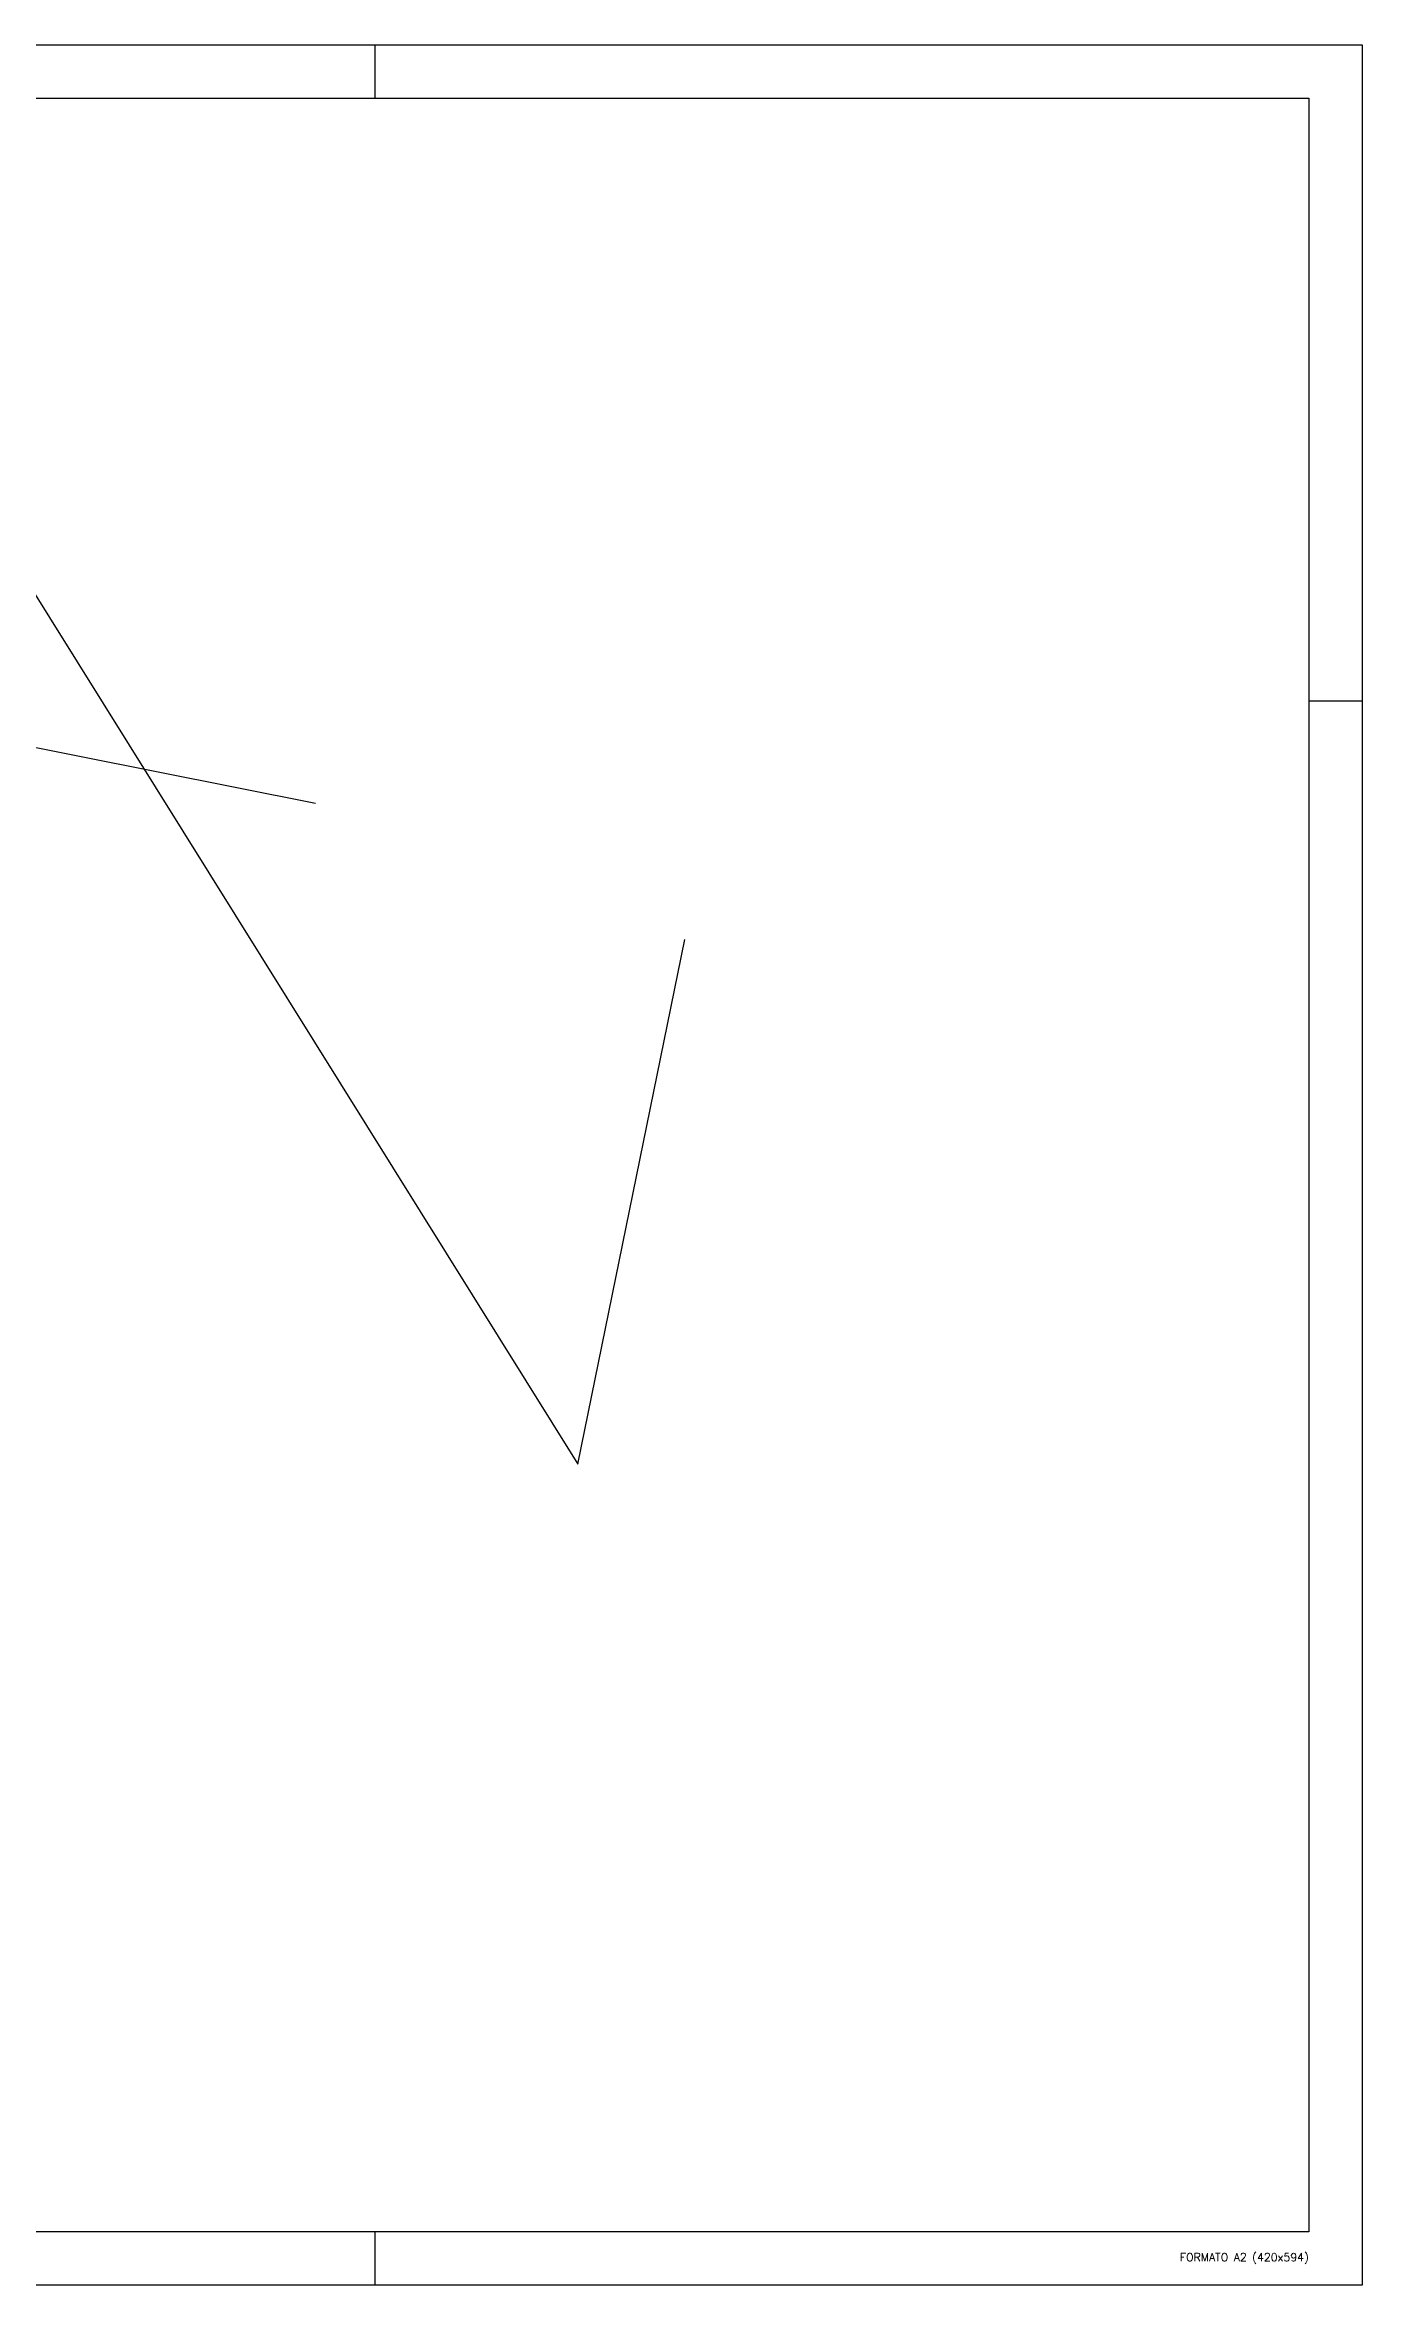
# Model space of a CAD drawing. Header units: metres. Extents: x -1 to 347, y 1 to 93.
# Drawn here: x 262.8 to 287.49, y 3.25 to 45.25 of the extents above; entities that cross this region are included whole.
import ezdxf

# ---------------------------------------------------------------- set-up
doc = ezdxf.new("R2010")
doc.units = ezdxf.units.M
for name, color, linetype in [('LANG-AP-INDIC. COLUNA', 104, 'Continuous'), ('LANG-GR-PRANCHA 1', 8, 'Continuous'), ('LANG-GR-PRANCHA 2', 3, 'Continuous')]:
    doc.layers.add(name, color=color, linetype=linetype)
doc.styles.add('ROMANS', font='simplex.shx')

# ---------------------------------------------------------------- blocks, each defined once
blk = doc.blocks.new('PRANCHA A2')
at = {"layer": 'LANG-GR-PRANCHA 1'}
for p, q in [((40.9, 41), (40.9, 42)), ((58.4, 29.7), (59.4, 29.7)), ((40.9, 0), (40.9, 1))]:
    blk.add_line(p, q, dxfattribs=at)
blk.add_lwpolyline([(0, 42), (59.4, 42), (59.4, 0), (0, 0)], close=True, dxfattribs=at)
at = {"layer": 'LANG-GR-PRANCHA 2'}
blk.add_lwpolyline([(2.5, 41), (58.4, 41), (58.4, 1), (2.5, 1)], close=True, dxfattribs=at)
at = {"layer": 'LANG-GR-PRANCHA 1', "insert": (58.4, 0.5), "char_height": 0.15, "width": 3.96, "attachment_point": 6, "line_spacing_factor": 0.798, "style": 'ROMANS'}
blk.add_mtext('FORMATO A2 (420x594)', dxfattribs=at)

msp = doc.modelspace()

# ---------------------------------------------------------------- linework, layer by layer
at = {"layer": 'LANG-AP-INDIC. COLUNA'}
for p, q in [((261.31, 37.041), (272.795, 18.642)), ((267.873, 31.029), (255.112, 33.58)), ((272.795, 18.642), (274.8, 28.479))]:
    msp.add_line(p, q, dxfattribs=at)

# ---------------------------------------------------------------- block references
at = {"layer": 'LANG-GR-PRANCHA 1'}
msp.add_blockref('PRANCHA A2', (228.093, 3.253), dxfattribs=at)

doc.saveas('drawing.dxf')
